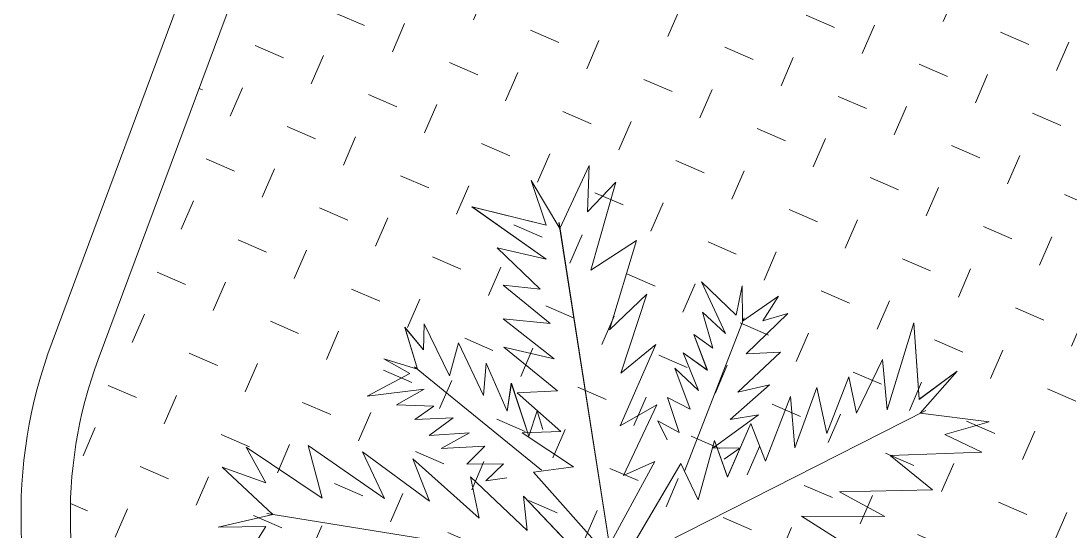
# Model space of a CAD drawing. Extents: x -2063571 to 559285, y 565862 to 1758715.
# Drawn here: x -2062798.2575 to -2062798.1504, y 566286.155 to 566286.2071 of the extents above; entities that cross this region are included whole.
import ezdxf

# ---------------------------------------------------------------- set-up
doc = ezdxf.new("R2010")
doc.units = 0
doc.header["$MEASUREMENT"] = 0
for name, color, linetype, lineweight in [('CAY', 64, 'CONTINUOUS', 0), ('CHIA LO', 40, 'CONTINUOUS', 0), ('kichthuoc', 6, 'CONTINUOUS', 0), ('Lift', 1, 'CONTINUOUS', 0), ('Q-DUONG', 22, 'CONTINUOUS', 0)]:
    doc.layers.add(name, color=color, linetype=linetype, lineweight=lineweight)
pattern_1 = [(336.581345463, (-5630456.878, 1390305.53873), (0.328767986843, 0.130044649361), [0.125, -0.375]), (66.581345463, (-5630456.84548, 1390305.45654), (-0.130044649361, 0.328767986843), [0.125, -0.375])]

# ---------------------------------------------------------------- blocks, each defined once
blk = doc.blocks.new('cay CAU VUA')
at = {"layer": 'CAY'}
for p, q in [((-755.8692, 239.7561), (-758.66, 241.2337)), ((-756.9674, 239.7732), (-758.3981, 239.4143)), ((-755.8692, 239.7561), (-758.1368, 237.5585)), ((-755.8692, 239.7561), (-754.4799, 236.9203)), ((-756.2248, 238.7169), (-756.3256, 237.2453))]:
    blk.add_line(p, q, dxfattribs=at)
for points in [[(-757.2582, 241.2757), (-757.2389, 240.8675), (-757.6676, 241.4812), (-757.6135, 241.0212), (-758.1118, 241.6935), (-758.144, 241.2053), (-758.6456, 241.8602), (-758.5816, 241.4971), (-758.9083, 241.7584), (-758.6114, 241.2063), (-759.1136, 241.2589), (-758.7079, 241.1262), (-759.2424, 240.6907), (-758.4647, 240.944), (-758.8096, 240.6514), (-758.2803, 240.7373), (-758.5077, 240.4938), (-757.9786, 240.6247), (-758.2644, 240.3117), (-757.7043, 240.4635), (-758.0595, 240.164), (-757.4544, 240.316), (-757.6572, 240.0138), (-757.1419, 240.1204), (-757.3414, 239.8355), (-756.8195, 240.0217), (-756.998, 239.7059), (-756.0291, 239.7871)], [(-757.2553, 240.0012), (-757.418, 240.061), (-757.2808, 239.8646), (-757.7593, 240.0248), (-757.5782, 239.8417), (-758.0376, 239.9485), (-757.8185, 239.7558), (-758.3351, 239.8607), (-758.1445, 239.6185), (-758.6554, 239.7138), (-758.4724, 239.5707), (-758.7355, 239.5555), (-758.3638, 239.422), (-758.6212, 239.235), (-758.3752, 239.3438), (-758.4421, 238.9146), (-758.1846, 239.3609), (-758.2228, 239.0786), (-758.0111, 239.3419), (-758.015, 239.132), (-757.8224, 239.4162), (-757.8243, 239.1493), (-757.626, 239.4564), (-757.6661, 239.1664), (-757.4468, 239.4926), (-757.4144, 239.2656), (-757.218, 239.5327), (-757.1914, 239.3152), (-757.1004, 239.4835)], [(-755.758, 239.637), (-755.9404, 238.7196), (-755.7083, 238.9236), (-755.8078, 238.228), (-755.5481, 238.506), (-755.6387, 237.7102), (-755.4143, 238.0518), (-755.4282, 237.3033), (-755.2016, 237.7072), (-755.1936, 236.8705), (-754.8806, 237.2465), (-754.8598, 236.4218), (-754.6981, 236.7532), (-754.5874, 236.3498), (-754.5031, 236.971), (-754.1277, 236.6332), (-754.3779, 236.979), (-753.6895, 237.0171)], [(-756.5307, 238.5136), (-756.6378, 238.3772), (-756.4086, 238.447), (-756.7088, 238.0415), (-756.4787, 238.1571), (-756.7222, 237.7532), (-756.4713, 237.9021), (-756.7307, 237.4431), (-756.4414, 237.5496), (-756.69, 237.0932), (-756.4973, 237.2229), (-756.5641, 236.968), (-756.3223, 237.2803), (-756.224, 236.9777), (-756.2515, 237.2452), (-755.864, 237.0491), (-756.2089, 237.4319), (-755.9522, 237.3083), (-756.1371, 237.591), (-755.9388, 237.5224), (-756.1496, 237.7935), (-755.8962, 237.7091), (-756.127, 237.9926), (-755.8637, 237.8649), (-756.1061, 238.1743), (-755.8802, 238.1349), (-756.0735, 238.4042), (-755.8585, 238.3623), (-755.9904, 238.5008)]]:
    blk.add_lwpolyline(points, dxfattribs=at)
blk.add_lwpolyline([(-755.9481, 239.6135), (-756.8769, 239.5035), (-756.6112, 239.3458), (-757.3034, 239.2255), (-756.9589, 239.0645), (-757.7437, 238.9047), (-757.3495, 238.7968), (-758.0656, 238.5788), (-757.6114, 238.488), (-758.4048, 238.2219), (-757.9505, 238.0404), (-758.7283, 237.7657), (-758.3632, 237.7144), (-758.7127, 237.4845), (-758.0958, 237.5962), (-758.3011, 237.1348), (-758.0494, 237.4796), (-757.8005, 236.8367), (-757.801, 237.6546), (-757.6293, 237.2363), (-757.5475, 237.7662), (-757.3862, 237.4747), (-757.3471, 238.0183), (-757.1378, 237.6498), (-757.1091, 238.2294), (-756.934, 237.799), (-756.8916, 238.4215), (-756.6668, 238.1352), (-756.609, 238.6582), (-756.3997, 238.3804), (-756.4155, 238.9343), (-756.1703, 238.667)], close=True, dxfattribs=at)
blk = doc.blocks.new('MB')
at = {"layer": 'Lift'}
h = blk.add_hatch(dxfattribs=at)
h.set_pattern_fill('CROSS', color=8, angle=336.5813, style=0)
h.set_pattern_definition([(336.581345463, (-5630456.878, 1390305.53873), (0.328767986843, 0.130044649361), [0.125, -0.375]), (66.581345463, (-5630456.84548, 1390305.45654), (-0.130044649361, 0.328767986843), [0.125, -0.375])])
h.paths.add_polyline_path([(336.9824, 626.3148, 0.414214), (335.9239, 628.6298), (327.3961, 631.8058, 0.414214), (325.081, 630.7473), (323.8944, 627.561, 0.414214), (324.953, 625.2459), (333.4807, 622.0699, 0.414214), (335.7958, 623.1285)])
h.paths.add_polyline_path([(328.9633, 627.4239), (330.9821, 626.672), (331.1139, 627.0258), (329.0951, 627.7777)], flags=24)
h = blk.add_hatch(dxfattribs=at)
h.set_pattern_fill('CROSS', color=8, angle=336.5813, style=0)
h.set_pattern_definition(pattern_1)
h.paths.add_polyline_path([(336.9824, 626.3148, 0.414214), (335.9239, 628.6298), (327.3961, 631.8058, 0.414214), (325.081, 630.7473), (323.8944, 627.561, 0.414214), (324.953, 625.2459), (333.4807, 622.0699, 0.414214), (335.7958, 623.1285)])
h.paths.add_polyline_path([(328.9633, 627.4239), (330.9821, 626.672), (331.1139, 627.0258), (329.0951, 627.7777)], flags=24)
h = blk.add_hatch(dxfattribs=at)
h.set_pattern_fill('CROSS', color=8, angle=336.5813, style=0)
h.set_pattern_definition(pattern_1)
h.paths.add_polyline_path([(336.9824, 626.3148, 0.414214), (335.9239, 628.6298), (327.3961, 631.8058, 0.414214), (325.081, 630.7473), (323.8944, 627.561, 0.414214), (324.953, 625.2459), (333.4807, 622.0699, 0.414214), (335.7958, 623.1285)])
h.paths.add_polyline_path([(328.9633, 627.4239), (330.9821, 626.672), (331.1139, 627.0258), (329.0951, 627.7777)], flags=24)
h = blk.add_hatch(dxfattribs=at)
h.set_pattern_fill('CROSS', color=8, angle=336.5813, style=0)
h.set_pattern_definition(pattern_1)
h.paths.add_polyline_path([(336.9824, 626.3148, 0.414214), (335.9239, 628.6298), (327.3961, 631.8058, 0.414214), (325.081, 630.7473), (323.8944, 627.561, 0.414214), (324.953, 625.2459), (333.4807, 622.0699, 0.414214), (335.7958, 623.1285)])
h.paths.add_polyline_path([(328.9633, 627.4239), (330.9821, 626.672), (331.1139, 627.0258), (329.0951, 627.7777)], flags=24)
h = blk.add_hatch(dxfattribs=at)
h.set_pattern_fill('CROSS', color=8, angle=336.5813, style=0)
h.set_pattern_definition(pattern_1)
h.paths.add_polyline_path([(336.9824, 626.3148, 0.414214), (335.9239, 628.6298), (327.3961, 631.8058, 0.414214), (325.081, 630.7473), (323.8944, 627.561, 0.414214), (324.953, 625.2459), (333.4807, 622.0699, 0.414214), (335.7958, 623.1285)])
h.paths.add_polyline_path([(328.9633, 627.4239), (330.9821, 626.672), (331.1139, 627.0258), (329.0951, 627.7777)], flags=24)
h = blk.add_hatch(dxfattribs=at)
h.set_pattern_fill('CROSS', color=8, angle=336.5813, style=0)
h.set_pattern_definition(pattern_1)
h.paths.add_polyline_path([(336.9824, 626.3148, 0.414214), (335.9239, 628.6298), (327.3961, 631.8058, 0.414214), (325.081, 630.7473), (323.8944, 627.561, 0.414214), (324.953, 625.2459), (333.4807, 622.0699, 0.414214), (335.7958, 623.1285)])
h.paths.add_polyline_path([(328.9633, 627.4239), (330.9821, 626.672), (331.1139, 627.0258), (329.0951, 627.7777)], flags=24)
h = blk.add_hatch(dxfattribs=at)
h.set_pattern_fill('CROSS', color=8, angle=336.5813, style=0)
h.set_pattern_definition(pattern_1)
h.paths.add_polyline_path([(336.9824, 626.3148, 0.414214), (335.9239, 628.6298), (327.3961, 631.8058, 0.414214), (325.081, 630.7473), (323.8944, 627.561, 0.414214), (324.953, 625.2459), (333.4807, 622.0699, 0.414214), (335.7958, 623.1285)])
h.paths.add_polyline_path([(328.9633, 627.4239), (330.9821, 626.672), (331.1139, 627.0258), (329.0951, 627.7777)], flags=24)
at = {"layer": 'CAY', "color": 8}
for p, q in [((325.8841, 628.3465, 0), (325.765, 628.0908, 0)), ((325.8841, 628.3465, 0), (325.765, 628.0908, 0)), ((325.8841, 628.3465, 0), (325.765, 628.0908, 0)), ((325.8841, 628.3465, 0), (325.765, 628.0908, 0)), ((325.8841, 628.3465, 0), (325.765, 628.0908, 0)), ((325.8779, 628.1584, 0), (325.8841, 628.3465, 0)), ((325.8779, 628.1584, 0), (325.8841, 628.3465, 0)), ((325.8779, 628.1584, 0), (325.8841, 628.3465, 0)), ((325.8779, 628.1584, 0), (325.8841, 628.3465, 0)), ((325.8779, 628.1584, 0), (325.8841, 628.3465, 0)), ((325.765, 628.0908, 0), (325.6488, 628.286, 0)), ((325.6488, 628.286, 0), (325.7102, 628.104, 0)), ((325.765, 628.0908, 0), (325.6488, 628.286, 0)), ((325.6488, 628.286, 0), (325.7102, 628.104, 0)), ((325.765, 628.0908, 0), (325.6488, 628.286, 0)), ((325.6488, 628.286, 0), (325.7102, 628.104, 0)), ((325.765, 628.0908, 0), (325.6488, 628.286, 0)), ((325.6488, 628.286, 0), (325.7102, 628.104, 0)), ((325.765, 628.0908, 0), (325.6488, 628.286, 0)), ((325.6488, 628.286, 0), (325.7102, 628.104, 0)), ((325.9916, 628.2793, 0), (325.8779, 628.1584, 0)), ((325.9916, 628.2793, 0), (325.8779, 628.1584, 0)), ((325.9916, 628.2793, 0), (325.8779, 628.1584, 0)), ((325.9916, 628.2793, 0), (325.8779, 628.1584, 0)), ((325.9916, 628.2793, 0), (325.8779, 628.1584, 0)), ((325.8906, 627.922, 0), (325.9916, 628.2793, 0)), ((325.8906, 627.922, 0), (325.9916, 628.2793, 0)), ((325.8906, 627.922, 0), (325.9916, 628.2793, 0)), ((325.8906, 627.922, 0), (325.9916, 628.2793, 0)), ((325.8906, 627.922, 0), (325.9916, 628.2793, 0)), ((325.7102, 628.104, 0), (325.4092, 628.1794, 0)), ((325.4092, 628.1794, 0), (325.71, 627.9673, 0)), ((325.7102, 628.104, 0), (325.4092, 628.1794, 0)), ((325.4092, 628.1794, 0), (325.71, 627.9673, 0)), ((325.7102, 628.104, 0), (325.4092, 628.1794, 0)), ((325.4092, 628.1794, 0), (325.71, 627.9673, 0)), ((325.7102, 628.104, 0), (325.4092, 628.1794, 0)), ((325.4092, 628.1794, 0), (325.71, 627.9673, 0)), ((325.7102, 628.104, 0), (325.4092, 628.1794, 0)), ((325.4092, 628.1794, 0), (325.71, 627.9673, 0)), ((325.9809, 626.7116, 0), (325.7618, 628.1157, 0)), ((325.9809, 626.7116, 0), (325.7618, 628.1157, 0)), ((325.9809, 626.7116, 0), (325.7618, 628.1157, 0)), ((325.9809, 626.7116, 0), (325.7618, 628.1157, 0)), ((325.9809, 626.7116, 0), (325.7618, 628.1157, 0)), ((326.0753, 628.0419, 0), (325.8906, 627.922, 0)), ((326.0753, 628.0419, 0), (325.8906, 627.922, 0)), ((326.0753, 628.0419, 0), (325.8906, 627.922, 0)), ((326.0753, 628.0419, 0), (325.8906, 627.922, 0)), ((326.0753, 628.0419, 0), (325.8906, 627.922, 0)), ((325.9671, 627.6812, 0), (326.0753, 628.0419, 0)), ((325.9671, 627.6812, 0), (326.0753, 628.0419, 0)), ((325.9671, 627.6812, 0), (326.0753, 628.0419, 0)), ((325.9671, 627.6812, 0), (326.0753, 628.0419, 0)), ((325.9671, 627.6812, 0), (326.0753, 628.0419, 0)), ((325.71, 627.9673, 0), (325.5117, 628.0128, 0)), ((325.5117, 628.0128, 0), (325.6852, 627.8451, 0)), ((325.71, 627.9673, 0), (325.5117, 628.0128, 0)), ((325.5117, 628.0128, 0), (325.6852, 627.8451, 0)), ((325.71, 627.9673, 0), (325.5117, 628.0128, 0)), ((325.5117, 628.0128, 0), (325.6852, 627.8451, 0)), ((325.71, 627.9673, 0), (325.5117, 628.0128, 0)), ((325.5117, 628.0128, 0), (325.6852, 627.8451, 0)), ((325.71, 627.9673, 0), (325.5117, 628.0128, 0)), ((325.5117, 628.0128, 0), (325.6852, 627.8451, 0)), ((325.6852, 627.8451, 0), (325.5362, 627.8615, 0)), ((325.5362, 627.8615, 0), (325.7258, 627.706, 0)), ((325.6852, 627.8451, 0), (325.5362, 627.8615, 0)), ((325.5362, 627.8615, 0), (325.7258, 627.706, 0)), ((325.6852, 627.8451, 0), (325.5362, 627.8615, 0)), ((325.5362, 627.8615, 0), (325.7258, 627.706, 0)), ((325.6852, 627.8451, 0), (325.5362, 627.8615, 0)), ((325.5362, 627.8615, 0), (325.7258, 627.706, 0)), ((325.6852, 627.8451, 0), (325.5362, 627.8615, 0)), ((325.5362, 627.8615, 0), (325.7258, 627.706, 0)), ((326.4799, 627.7398, 0), (326.3395, 627.8758, 0)), ((326.3395, 627.8758, 0), (326.4368, 627.6653, 0)), ((326.4799, 627.7398, 0), (326.3395, 627.8758, 0)), ((326.3395, 627.8758, 0), (326.4368, 627.6653, 0)), ((326.4799, 627.7398, 0), (326.3395, 627.8758, 0)), ((326.3395, 627.8758, 0), (326.4368, 627.6653, 0)), ((326.4799, 627.7398, 0), (326.3395, 627.8758, 0)), ((326.3395, 627.8758, 0), (326.4368, 627.6653, 0)), ((326.4799, 627.7398, 0), (326.3395, 627.8758, 0)), ((326.3395, 627.8758, 0), (326.4368, 627.6653, 0)), ((326.5038, 627.8584, 0), (326.4799, 627.7398, 0)), ((326.5038, 627.8584, 0), (326.4799, 627.7398, 0)), ((326.5038, 627.8584, 0), (326.4799, 627.7398, 0)), ((326.5038, 627.8584, 0), (326.4799, 627.7398, 0)), ((326.5038, 627.8584, 0), (326.4799, 627.7398, 0)), ((326.5057, 627.7153, 0), (326.5038, 627.8584, 0)), ((326.5057, 627.7153, 0), (326.5038, 627.8584, 0)), ((326.5057, 627.7153, 0), (326.5038, 627.8584, 0)), ((326.5057, 627.7153, 0), (326.5038, 627.8584, 0)), ((326.5057, 627.7153, 0), (326.5038, 627.8584, 0)), ((326.1184, 627.8246, 0), (325.9671, 627.6812, 0)), ((326.1184, 627.8246, 0), (325.9671, 627.6812, 0)), ((326.1184, 627.8246, 0), (325.9671, 627.6812, 0)), ((326.1184, 627.8246, 0), (325.9671, 627.6812, 0)), ((326.1184, 627.8246, 0), (325.9671, 627.6812, 0)), ((326.0126, 627.5048, 0), (326.1184, 627.8246, 0)), ((326.0126, 627.5048, 0), (326.1184, 627.8246, 0)), ((326.0126, 627.5048, 0), (326.1184, 627.8246, 0)), ((326.0126, 627.5048, 0), (326.1184, 627.8246, 0)), ((326.0126, 627.5048, 0), (326.1184, 627.8246, 0)), ((326.6513, 627.8173, 0), (326.5057, 627.7153, 0)), ((326.6513, 627.8173, 0), (326.5057, 627.7153, 0)), ((326.6513, 627.8173, 0), (326.5057, 627.7153, 0)), ((326.6513, 627.8173, 0), (326.5057, 627.7153, 0)), ((326.6513, 627.8173, 0), (326.5057, 627.7153, 0)), ((326.5886, 627.7166, 0), (326.6513, 627.8173, 0)), ((326.5886, 627.7166, 0), (326.6513, 627.8173, 0)), ((326.5886, 627.7166, 0), (326.6513, 627.8173, 0)), ((326.5886, 627.7166, 0), (326.6513, 627.8173, 0)), ((326.5886, 627.7166, 0), (326.6513, 627.8173, 0)), ((326.2723, 627.1108, 0), (326.5118, 627.7299, 0)), ((326.2723, 627.1108, 0), (326.5118, 627.7299, 0)), ((326.2723, 627.1108, 0), (326.5118, 627.7299, 0)), ((326.2723, 627.1108, 0), (326.5118, 627.7299, 0)), ((326.2723, 627.1108, 0), (326.5118, 627.7299, 0)), ((326.4368, 627.6653, 0), (326.3429, 627.7526, 0)), ((326.3429, 627.7526, 0), (326.3847, 627.6065, 0)), ((326.4368, 627.6653, 0), (326.3429, 627.7526, 0)), ((326.3429, 627.7526, 0), (326.3847, 627.6065, 0)), ((326.4368, 627.6653, 0), (326.3429, 627.7526, 0)), ((326.3429, 627.7526, 0), (326.3847, 627.6065, 0)), ((326.4368, 627.6653, 0), (326.3429, 627.7526, 0)), ((326.3429, 627.7526, 0), (326.3847, 627.6065, 0)), ((326.4368, 627.6653, 0), (326.3429, 627.7526, 0)), ((326.3429, 627.7526, 0), (326.3847, 627.6065, 0)), ((326.521, 627.5837, 0), (326.6887, 627.7467, 0)), ((326.521, 627.5837, 0), (326.6887, 627.7467, 0)), ((326.521, 627.5837, 0), (326.6887, 627.7467, 0)), ((326.521, 627.5837, 0), (326.6887, 627.7467, 0)), ((326.521, 627.5837, 0), (326.6887, 627.7467, 0)), ((326.6887, 627.7467, 0), (326.5886, 627.7166, 0)), ((326.6887, 627.7467, 0), (326.5886, 627.7166, 0)), ((326.6887, 627.7467, 0), (326.5886, 627.7166, 0)), ((326.6887, 627.7467, 0), (326.5886, 627.7166, 0)), ((326.6887, 627.7467, 0), (326.5886, 627.7166, 0)), ((325.2129, 627.6001, 0), (325.1365, 627.6909, 0)), ((325.1365, 627.6909, 0), (325.1885, 627.5209, 0)), ((325.2129, 627.6001, 0), (325.1365, 627.6909, 0)), ((325.1365, 627.6909, 0), (325.1885, 627.5209, 0)), ((325.2129, 627.6001, 0), (325.1365, 627.6909, 0)), ((325.1365, 627.6909, 0), (325.1885, 627.5209, 0)), ((325.2129, 627.6001, 0), (325.1365, 627.6909, 0)), ((325.1365, 627.6909, 0), (325.1885, 627.5209, 0)), ((325.2129, 627.6001, 0), (325.1365, 627.6909, 0)), ((325.1365, 627.6909, 0), (325.1885, 627.5209, 0)), ((325.2152, 627.7046, 0), (325.2129, 627.6001, 0)), ((325.2152, 627.7046, 0), (325.2129, 627.6001, 0)), ((325.2152, 627.7046, 0), (325.2129, 627.6001, 0)), ((325.2152, 627.7046, 0), (325.2129, 627.6001, 0)), ((325.2152, 627.7046, 0), (325.2129, 627.6001, 0)), ((325.3184, 627.4948, 0), (325.2152, 627.7046, 0)), ((325.3184, 627.4948, 0), (325.2152, 627.7046, 0)), ((325.3184, 627.4948, 0), (325.2152, 627.7046, 0)), ((325.3184, 627.4948, 0), (325.2152, 627.7046, 0)), ((325.3184, 627.4948, 0), (325.2152, 627.7046, 0)), ((325.7258, 627.706, 0), (325.536, 627.7248, 0)), ((325.536, 627.7248, 0), (325.7416, 627.5637, 0)), ((325.7258, 627.706, 0), (325.536, 627.7248, 0)), ((325.536, 627.7248, 0), (325.7416, 627.5637, 0)), ((325.7258, 627.706, 0), (325.536, 627.7248, 0)), ((325.536, 627.7248, 0), (325.7416, 627.5637, 0)), ((325.7258, 627.706, 0), (325.536, 627.7248, 0)), ((325.536, 627.7248, 0), (325.7416, 627.5637, 0)), ((325.7258, 627.706, 0), (325.536, 627.7248, 0)), ((325.536, 627.7248, 0), (325.7416, 627.5637, 0)), ((327.2002, 627.7089, 0), (327.0914, 627.3573, 0)), ((327.2002, 627.7089, 0), (327.0914, 627.3573, 0)), ((327.2002, 627.7089, 0), (327.0914, 627.3573, 0)), ((327.2002, 627.7089, 0), (327.0914, 627.3573, 0)), ((327.2002, 627.7089, 0), (327.0914, 627.3573, 0)), ((327.2215, 627.3994, 0), (327.2002, 627.7089, 0)), ((327.2215, 627.3994, 0), (327.2002, 627.7089, 0)), ((327.2215, 627.3994, 0), (327.2002, 627.7089, 0)), ((327.2215, 627.3994, 0), (327.2002, 627.7089, 0)), ((327.2215, 627.3994, 0), (327.2002, 627.7089, 0)), ((326.3847, 627.6065, 0), (326.3086, 627.6624, 0)), ((326.3086, 627.6624, 0), (326.363, 627.5178, 0)), ((326.3847, 627.6065, 0), (326.3086, 627.6624, 0)), ((326.3086, 627.6624, 0), (326.363, 627.5178, 0)), ((326.3847, 627.6065, 0), (326.3086, 627.6624, 0)), ((326.3086, 627.6624, 0), (326.363, 627.5178, 0)), ((326.3847, 627.6065, 0), (326.3086, 627.6624, 0)), ((326.3086, 627.6624, 0), (326.363, 627.5178, 0)), ((326.3847, 627.6065, 0), (326.3086, 627.6624, 0)), ((326.3086, 627.6624, 0), (326.363, 627.5178, 0)), ((325.3544, 627.6287, 0), (325.3184, 627.4948, 0)), ((325.3544, 627.6287, 0), (325.3184, 627.4948, 0)), ((325.3544, 627.6287, 0), (325.3184, 627.4948, 0)), ((325.3544, 627.6287, 0), (325.3184, 627.4948, 0)), ((325.3544, 627.6287, 0), (325.3184, 627.4948, 0)), ((325.4557, 627.4143, 0), (325.3544, 627.6287, 0)), ((325.4557, 627.4143, 0), (325.3544, 627.6287, 0)), ((325.4557, 627.4143, 0), (325.3544, 627.6287, 0)), ((325.4557, 627.4143, 0), (325.3544, 627.6287, 0)), ((325.4557, 627.4143, 0), (325.3544, 627.6287, 0)), ((325.7416, 627.5637, 0), (325.538, 627.6111, 0)), ((325.538, 627.6111, 0), (325.7558, 627.4339, 0)), ((325.7416, 627.5637, 0), (325.538, 627.6111, 0)), ((325.538, 627.6111, 0), (325.7558, 627.4339, 0)), ((325.7416, 627.5637, 0), (325.538, 627.6111, 0)), ((325.538, 627.6111, 0), (325.7558, 627.4339, 0)), ((325.7416, 627.5637, 0), (325.538, 627.6111, 0)), ((325.538, 627.6111, 0), (325.7558, 627.4339, 0)), ((325.7416, 627.5637, 0), (325.538, 627.6111, 0)), ((325.538, 627.6111, 0), (325.7558, 627.4339, 0)), ((326.0096, 627.2917, 0), (326.1546, 627.6217, 0)), ((326.0096, 627.2917, 0), (326.1546, 627.6217, 0)), ((326.0096, 627.2917, 0), (326.1546, 627.6217, 0)), ((326.0096, 627.2917, 0), (326.1546, 627.6217, 0)), ((326.0096, 627.2917, 0), (326.1546, 627.6217, 0)), ((326.1546, 627.6217, 0), (326.0126, 627.5048, 0)), ((326.1546, 627.6217, 0), (326.0126, 627.5048, 0)), ((326.1546, 627.6217, 0), (326.0126, 627.5048, 0)), ((326.1546, 627.6217, 0), (326.0126, 627.5048, 0)), ((326.1546, 627.6217, 0), (326.0126, 627.5048, 0)), ((325.1885, 627.5209, 0), (325.0518, 627.5634, 0)), ((325.0518, 627.5634, 0), (325.1572, 627.504, 0)), ((325.1885, 627.5209, 0), (325.0518, 627.5634, 0)), ((325.0518, 627.5634, 0), (325.1572, 627.504, 0)), ((325.1885, 627.5209, 0), (325.0518, 627.5634, 0)), ((325.0518, 627.5634, 0), (325.1572, 627.504, 0)), ((325.1885, 627.5209, 0), (325.0518, 627.5634, 0)), ((325.0518, 627.5634, 0), (325.1572, 627.504, 0)), ((325.1885, 627.5209, 0), (325.0518, 627.5634, 0)), ((325.0518, 627.5634, 0), (325.1572, 627.504, 0)), ((326.363, 627.5178, 0), (326.2654, 627.5878, 0)), ((326.2654, 627.5878, 0), (326.3268, 627.4352, 0)), ((326.363, 627.5178, 0), (326.2654, 627.5878, 0)), ((326.2654, 627.5878, 0), (326.3268, 627.4352, 0)), ((326.363, 627.5178, 0), (326.2654, 627.5878, 0)), ((326.2654, 627.5878, 0), (326.3268, 627.4352, 0)), ((326.363, 627.5178, 0), (326.2654, 627.5878, 0)), ((326.2654, 627.5878, 0), (326.3268, 627.4352, 0)), ((326.363, 627.5178, 0), (326.2654, 627.5878, 0)), ((326.2654, 627.5878, 0), (326.3268, 627.4352, 0)), ((326.4868, 627.4282, 0), (326.6595, 627.5909, 0)), ((326.4868, 627.4282, 0), (326.6595, 627.5909, 0)), ((326.4868, 627.4282, 0), (326.6595, 627.5909, 0)), ((326.4868, 627.4282, 0), (326.6595, 627.5909, 0)), ((326.4868, 627.4282, 0), (326.6595, 627.5909, 0)), ((326.6595, 627.5909, 0), (326.521, 627.5837, 0)), ((326.6595, 627.5909, 0), (326.521, 627.5837, 0)), ((326.6595, 627.5909, 0), (326.521, 627.5837, 0)), ((326.6595, 627.5909, 0), (326.521, 627.5837, 0)), ((326.6595, 627.5909, 0), (326.521, 627.5837, 0)), ((327.0733, 627.56, 0), (326.9675, 627.3431, 0)), ((327.0733, 627.56, 0), (326.9675, 627.3431, 0)), ((327.0733, 627.56, 0), (326.9675, 627.3431, 0)), ((327.0733, 627.56, 0), (326.9675, 627.3431, 0)), ((327.0733, 627.56, 0), (326.9675, 627.3431, 0)), ((327.0914, 627.3573, 0), (327.0733, 627.56, 0)), ((327.0914, 627.3573, 0), (327.0733, 627.56, 0)), ((327.0914, 627.3573, 0), (327.0733, 627.56, 0)), ((327.0914, 627.3573, 0), (327.0733, 627.56, 0)), ((327.0914, 627.3573, 0), (327.0733, 627.56, 0)), ((325.6913, 627.1121, 0), (325.1765, 627.5312, 0)), ((325.6913, 627.1121, 0), (325.1765, 627.5312, 0)), ((325.6913, 627.1121, 0), (325.1765, 627.5312, 0)), ((325.6913, 627.1121, 0), (325.1765, 627.5312, 0)), ((325.6913, 627.1121, 0), (325.1765, 627.5312, 0)), ((325.4662, 627.5452, 0), (325.4557, 627.4143, 0)), ((325.4662, 627.5452, 0), (325.4557, 627.4143, 0)), ((325.4662, 627.5452, 0), (325.4557, 627.4143, 0)), ((325.4662, 627.5452, 0), (325.4557, 627.4143, 0)), ((325.4662, 627.5452, 0), (325.4557, 627.4143, 0)), ((325.5514, 627.3508, 0), (325.4662, 627.5452, 0)), ((325.5514, 627.3508, 0), (325.4662, 627.5452, 0)), ((325.5514, 627.3508, 0), (325.4662, 627.5452, 0)), ((325.5514, 627.3508, 0), (325.4662, 627.5452, 0)), ((325.5514, 627.3508, 0), (325.4662, 627.5452, 0)), ((326.3268, 627.4352, 0), (326.2307, 627.5252, 0)), ((326.2307, 627.5252, 0), (326.2936, 627.3599, 0)), ((326.3268, 627.4352, 0), (326.2307, 627.5252, 0)), ((326.2307, 627.5252, 0), (326.2936, 627.3599, 0)), ((326.3268, 627.4352, 0), (326.2307, 627.5252, 0)), ((326.2307, 627.5252, 0), (326.2936, 627.3599, 0)), ((326.3268, 627.4352, 0), (326.2307, 627.5252, 0)), ((326.2307, 627.5252, 0), (326.2936, 627.3599, 0)), ((326.3268, 627.4352, 0), (326.2307, 627.5252, 0)), ((326.2307, 627.5252, 0), (326.2936, 627.3599, 0)), ((325.1572, 627.504, 0), (324.9845, 627.4125, 0)), ((325.1572, 627.504, 0), (324.9845, 627.4125, 0)), ((325.1572, 627.504, 0), (324.9845, 627.4125, 0)), ((325.1572, 627.504, 0), (324.9845, 627.4125, 0)), ((325.1572, 627.504, 0), (324.9845, 627.4125, 0)), ((326.937, 627.4899, 0), (326.8478, 627.2615, 0)), ((326.937, 627.4899, 0), (326.8478, 627.2615, 0)), ((326.937, 627.4899, 0), (326.8478, 627.2615, 0)), ((326.937, 627.4899, 0), (326.8478, 627.2615, 0)), ((326.937, 627.4899, 0), (326.8478, 627.2615, 0)), ((326.9675, 627.3431, 0), (326.937, 627.4899, 0)), ((326.9675, 627.3431, 0), (326.937, 627.4899, 0)), ((326.9675, 627.3431, 0), (326.937, 627.4899, 0)), ((326.9675, 627.3431, 0), (326.937, 627.4899, 0)), ((326.9675, 627.3431, 0), (326.937, 627.4899, 0)), ((327.3756, 627.514, 0), (327.2215, 627.3994, 0)), ((327.3756, 627.514, 0), (327.2215, 627.3994, 0)), ((327.3756, 627.514, 0), (327.2215, 627.3994, 0)), ((327.3756, 627.514, 0), (327.2215, 627.3994, 0)), ((327.3756, 627.514, 0), (327.2215, 627.3994, 0)), ((327.2258, 627.3431, 0), (327.3756, 627.514, 0)), ((327.2258, 627.3431, 0), (327.3756, 627.514, 0)), ((327.2258, 627.3431, 0), (327.3756, 627.514, 0)), ((327.2258, 627.3431, 0), (327.3756, 627.514, 0)), ((327.2258, 627.3431, 0), (327.3756, 627.514, 0)), ((324.9845, 627.4125, 0), (325.2148, 627.4399, 0)), ((324.9845, 627.4125, 0), (325.2148, 627.4399, 0)), ((324.9845, 627.4125, 0), (325.2148, 627.4399, 0)), ((324.9845, 627.4125, 0), (325.2148, 627.4399, 0)), ((324.9845, 627.4125, 0), (325.2148, 627.4399, 0)), ((325.2148, 627.4399, 0), (325.1027, 627.3776, 0)), ((325.2148, 627.4399, 0), (325.1027, 627.3776, 0)), ((325.2148, 627.4399, 0), (325.1027, 627.3776, 0)), ((325.2148, 627.4399, 0), (325.1027, 627.3776, 0)), ((325.2148, 627.4399, 0), (325.1027, 627.3776, 0)), ((325.5686, 627.4654, 0), (325.5514, 627.3508, 0)), ((325.5686, 627.4654, 0), (325.5514, 627.3508, 0)), ((325.5686, 627.4654, 0), (325.5514, 627.3508, 0)), ((325.5686, 627.4654, 0), (325.5514, 627.3508, 0)), ((325.5686, 627.4654, 0), (325.5514, 627.3508, 0)), ((325.6398, 627.2497, 0), (325.5686, 627.4654, 0)), ((325.6398, 627.2497, 0), (325.5686, 627.4654, 0)), ((325.6398, 627.2497, 0), (325.5686, 627.4654, 0)), ((325.6398, 627.2497, 0), (325.5686, 627.4654, 0)), ((325.6398, 627.2497, 0), (325.5686, 627.4654, 0)), ((325.7558, 627.4339, 0), (325.5922, 627.4256, 0)), ((325.7558, 627.4339, 0), (325.5922, 627.4256, 0)), ((325.7558, 627.4339, 0), (325.5922, 627.4256, 0)), ((325.7558, 627.4339, 0), (325.5922, 627.4256, 0)), ((325.7558, 627.4339, 0), (325.5922, 627.4256, 0)), ((326.456, 627.3176, 0), (326.6146, 627.4587, 0)), ((326.456, 627.3176, 0), (326.6146, 627.4587, 0)), ((326.456, 627.3176, 0), (326.6146, 627.4587, 0)), ((326.456, 627.3176, 0), (326.6146, 627.4587, 0)), ((326.456, 627.3176, 0), (326.6146, 627.4587, 0)), ((326.6146, 627.4587, 0), (326.4868, 627.4282, 0)), ((326.6146, 627.4587, 0), (326.4868, 627.4282, 0)), ((326.6146, 627.4587, 0), (326.4868, 627.4282, 0)), ((326.6146, 627.4587, 0), (326.4868, 627.4282, 0)), ((326.6146, 627.4587, 0), (326.4868, 627.4282, 0)), ((326.807, 627.4478, 0), (326.7173, 627.2025, 0)), ((326.807, 627.4478, 0), (326.7173, 627.2025, 0)), ((326.807, 627.4478, 0), (326.7173, 627.2025, 0)), ((326.807, 627.4478, 0), (326.7173, 627.2025, 0)), ((326.807, 627.4478, 0), (326.7173, 627.2025, 0)), ((326.8478, 627.2615, 0), (326.807, 627.4478, 0)), ((326.8478, 627.2615, 0), (326.807, 627.4478, 0)), ((326.8478, 627.2615, 0), (326.807, 627.4478, 0)), ((326.8478, 627.2615, 0), (326.807, 627.4478, 0)), ((326.8478, 627.2615, 0), (326.807, 627.4478, 0)), ((325.5922, 627.4256, 0), (325.7694, 627.2686, 0)), ((325.5922, 627.4256, 0), (325.7694, 627.2686, 0)), ((325.5922, 627.4256, 0), (325.7694, 627.2686, 0)), ((325.5922, 627.4256, 0), (325.7694, 627.2686, 0)), ((325.5922, 627.4256, 0), (325.7694, 627.2686, 0)), ((326.2936, 627.3599, 0), (326.2018, 627.4069, 0)), ((326.2018, 627.4069, 0), (326.2489, 627.2654, 0)), ((326.2936, 627.3599, 0), (326.2018, 627.4069, 0)), ((326.2018, 627.4069, 0), (326.2489, 627.2654, 0)), ((326.2936, 627.3599, 0), (326.2018, 627.4069, 0)), ((326.2018, 627.4069, 0), (326.2489, 627.2654, 0)), ((326.2936, 627.3599, 0), (326.2018, 627.4069, 0)), ((326.2018, 627.4069, 0), (326.2489, 627.2654, 0)), ((326.2936, 627.3599, 0), (326.2018, 627.4069, 0)), ((326.2018, 627.4069, 0), (326.2489, 627.2654, 0)), ((326.6995, 627.4108, 0), (326.5982, 627.1489, 0)), ((326.6995, 627.4108, 0), (326.5982, 627.1489, 0)), ((326.6995, 627.4108, 0), (326.5982, 627.1489, 0)), ((326.6995, 627.4108, 0), (326.5982, 627.1489, 0)), ((326.6995, 627.4108, 0), (326.5982, 627.1489, 0)), ((326.7173, 627.2025, 0), (326.6995, 627.4108, 0)), ((326.7173, 627.2025, 0), (326.6995, 627.4108, 0)), ((326.7173, 627.2025, 0), (326.6995, 627.4108, 0)), ((326.7173, 627.2025, 0), (326.6995, 627.4108, 0)), ((326.7173, 627.2025, 0), (326.6995, 627.4108, 0)), ((325.1027, 627.3776, 0), (325.2546, 627.3722, 0)), ((325.1027, 627.3776, 0), (325.2546, 627.3722, 0)), ((325.1027, 627.3776, 0), (325.2546, 627.3722, 0)), ((325.1027, 627.3776, 0), (325.2546, 627.3722, 0)), ((325.1027, 627.3776, 0), (325.2546, 627.3722, 0)), ((325.2546, 627.3722, 0), (325.178, 627.3171, 0)), ((325.2546, 627.3722, 0), (325.178, 627.3171, 0)), ((325.2546, 627.3722, 0), (325.178, 627.3171, 0)), ((325.2546, 627.3722, 0), (325.178, 627.3171, 0)), ((325.2546, 627.3722, 0), (325.178, 627.3171, 0)), ((325.6736, 627.3521, 0), (325.6398, 627.2497, 0)), ((325.6736, 627.3521, 0), (325.6398, 627.2497, 0)), ((325.6736, 627.3521, 0), (325.6398, 627.2497, 0)), ((325.6736, 627.3521, 0), (325.6398, 627.2497, 0)), ((325.6736, 627.3521, 0), (325.6398, 627.2497, 0)), ((325.6959, 627.2773, 0), (325.6736, 627.3521, 0)), ((325.6959, 627.2773, 0), (325.6736, 627.3521, 0)), ((325.6959, 627.2773, 0), (325.6736, 627.3521, 0)), ((325.6959, 627.2773, 0), (325.6736, 627.3521, 0)), ((325.6959, 627.2773, 0), (325.6736, 627.3521, 0)), ((325.9809, 626.7116, 0), (327.2485, 627.3538, 0)), ((325.9809, 626.7116, 0), (327.2485, 627.3538, 0)), ((325.9809, 626.7116, 0), (327.2485, 627.3538, 0)), ((325.9809, 626.7116, 0), (327.2485, 627.3538, 0)), ((325.9809, 626.7116, 0), (327.2485, 627.3538, 0)), ((326.1582, 627.3766, 0), (326.0096, 627.2917, 0)), ((326.1582, 627.3766, 0), (326.0096, 627.2917, 0)), ((326.1582, 627.3766, 0), (326.0096, 627.2917, 0)), ((326.1582, 627.3766, 0), (326.0096, 627.2917, 0)), ((326.1582, 627.3766, 0), (326.0096, 627.2917, 0)), ((326.0227, 627.0909, 0), (326.1582, 627.3766, 0)), ((326.0227, 627.0909, 0), (326.1582, 627.3766, 0)), ((326.0227, 627.0909, 0), (326.1582, 627.3766, 0)), ((326.0227, 627.0909, 0), (326.1582, 627.3766, 0)), ((326.0227, 627.0909, 0), (326.1582, 627.3766, 0)), ((325.178, 627.3171, 0), (325.3323, 627.3242, 0)), ((325.178, 627.3171, 0), (325.3323, 627.3242, 0)), ((325.178, 627.3171, 0), (325.3323, 627.3242, 0)), ((325.178, 627.3171, 0), (325.3323, 627.3242, 0)), ((325.178, 627.3171, 0), (325.3323, 627.3242, 0)), ((325.3323, 627.3242, 0), (325.2355, 627.253, 0)), ((325.3323, 627.3242, 0), (325.2355, 627.253, 0)), ((325.3323, 627.3242, 0), (325.2355, 627.253, 0)), ((325.3323, 627.3242, 0), (325.2355, 627.253, 0)), ((325.3323, 627.3242, 0), (325.2355, 627.253, 0)), ((326.2489, 627.2654, 0), (326.1621, 627.3121, 0)), ((326.1621, 627.3121, 0), (326.2004, 627.235, 0)), ((326.2489, 627.2654, 0), (326.1621, 627.3121, 0)), ((326.1621, 627.3121, 0), (326.2004, 627.235, 0)), ((326.2489, 627.2654, 0), (326.1621, 627.3121, 0)), ((326.1621, 627.3121, 0), (326.2004, 627.235, 0)), ((326.2489, 627.2654, 0), (326.1621, 627.3121, 0)), ((326.1621, 627.3121, 0), (326.2004, 627.235, 0)), ((326.2489, 627.2654, 0), (326.1621, 627.3121, 0)), ((326.1621, 627.3121, 0), (326.2004, 627.235, 0)), ((326.3872, 627.2023, 0), (326.5703, 627.3366, 0)), ((326.3872, 627.2023, 0), (326.5703, 627.3366, 0)), ((326.3872, 627.2023, 0), (326.5703, 627.3366, 0)), ((326.3872, 627.2023, 0), (326.5703, 627.3366, 0)), ((326.3872, 627.2023, 0), (326.5703, 627.3366, 0)), ((326.5703, 627.3366, 0), (326.456, 627.3176, 0)), ((326.5703, 627.3366, 0), (326.456, 627.3176, 0)), ((326.5703, 627.3366, 0), (326.456, 627.3176, 0)), ((326.5703, 627.3366, 0), (326.456, 627.3176, 0)), ((326.5703, 627.3366, 0), (326.456, 627.3176, 0)), ((327.5059, 627.3089, 0), (327.2258, 627.3431, 0)), ((327.5059, 627.3089, 0), (327.2258, 627.3431, 0)), ((327.5059, 627.3089, 0), (327.2258, 627.3431, 0)), ((327.5059, 627.3089, 0), (327.2258, 627.3431, 0)), ((327.5059, 627.3089, 0), (327.2258, 627.3431, 0)), ((327.325, 627.2566, 0), (327.5059, 627.3089, 0)), ((327.325, 627.2566, 0), (327.5059, 627.3089, 0)), ((327.325, 627.2566, 0), (327.5059, 627.3089, 0)), ((327.325, 627.2566, 0), (327.5059, 627.3089, 0)), ((327.325, 627.2566, 0), (327.5059, 627.3089, 0)), ((325.2355, 627.253, 0), (325.3996, 627.2642, 0)), ((325.2355, 627.253, 0), (325.3996, 627.2642, 0)), ((325.2355, 627.253, 0), (325.3996, 627.2642, 0)), ((325.2355, 627.253, 0), (325.3996, 627.2642, 0)), ((325.2355, 627.253, 0), (325.3996, 627.2642, 0)), ((325.3996, 627.2642, 0), (325.2843, 627.2006, 0)), ((325.3996, 627.2642, 0), (325.2843, 627.2006, 0)), ((325.3996, 627.2642, 0), (325.2843, 627.2006, 0)), ((325.3996, 627.2642, 0), (325.2843, 627.2006, 0)), ((325.3996, 627.2642, 0), (325.2843, 627.2006, 0)), ((325.7694, 627.2686, 0), (325.613, 627.2638, 0)), ((325.7694, 627.2686, 0), (325.613, 627.2638, 0)), ((325.7694, 627.2686, 0), (325.613, 627.2638, 0)), ((325.7694, 627.2686, 0), (325.613, 627.2638, 0)), ((325.7694, 627.2686, 0), (325.613, 627.2638, 0)), ((325.613, 627.2638, 0), (325.8207, 627.1258, 0)), ((325.613, 627.2638, 0), (325.8207, 627.1258, 0)), ((325.613, 627.2638, 0), (325.8207, 627.1258, 0)), ((325.613, 627.2638, 0), (325.8207, 627.1258, 0)), ((325.613, 627.2638, 0), (325.8207, 627.1258, 0)), ((326.5398, 627.3019, 0), (326.4452, 627.0849, 0)), ((326.5398, 627.3019, 0), (326.4452, 627.0849, 0)), ((326.5398, 627.3019, 0), (326.4452, 627.0849, 0)), ((326.5398, 627.3019, 0), (326.4452, 627.0849, 0)), ((326.5398, 627.3019, 0), (326.4452, 627.0849, 0)), ((326.5982, 627.1489, 0), (326.5398, 627.3019, 0)), ((326.5982, 627.1489, 0), (326.5398, 627.3019, 0)), ((326.5982, 627.1489, 0), (326.5398, 627.3019, 0)), ((326.5982, 627.1489, 0), (326.5398, 627.3019, 0)), ((326.5982, 627.1489, 0), (326.5398, 627.3019, 0)), ((326.3923, 627.2321, 0), (326.3253, 626.992, 0)), ((326.3923, 627.2321, 0), (326.3253, 626.992, 0)), ((326.3923, 627.2321, 0), (326.3253, 626.992, 0)), ((326.3923, 627.2321, 0), (326.3253, 626.992, 0)), ((326.3923, 627.2321, 0), (326.3253, 626.992, 0)), ((326.4452, 627.0849, 0), (326.3923, 627.2321, 0)), ((326.4452, 627.0849, 0), (326.3923, 627.2321, 0)), ((326.4452, 627.0849, 0), (326.3923, 627.2321, 0)), ((326.4452, 627.0849, 0), (326.3923, 627.2321, 0)), ((326.4452, 627.0849, 0), (326.3923, 627.2321, 0)), ((327.4751, 627.1859, 0), (327.325, 627.2566, 0)), ((327.4751, 627.1859, 0), (327.325, 627.2566, 0)), ((327.4751, 627.1859, 0), (327.325, 627.2566, 0)), ((327.4751, 627.1859, 0), (327.325, 627.2566, 0)), ((327.4751, 627.1859, 0), (327.325, 627.2566, 0)), ((324.8018, 626.9998, 0), (324.4933, 627.2062, 0)), ((324.4933, 627.2062, 0), (324.5731, 627.0608, 0)), ((324.8018, 626.9998, 0), (324.4933, 627.2062, 0)), ((324.4933, 627.2062, 0), (324.5731, 627.0608, 0)), ((324.8018, 626.9998, 0), (324.4933, 627.2062, 0)), ((324.4933, 627.2062, 0), (324.5731, 627.0608, 0)), ((324.8018, 626.9998, 0), (324.4933, 627.2062, 0)), ((324.4933, 627.2062, 0), (324.5731, 627.0608, 0)), ((324.8018, 626.9998, 0), (324.4933, 627.2062, 0)), ((324.4933, 627.2062, 0), (324.5731, 627.0608, 0)), ((325.0545, 626.9981, 0), (324.7449, 627.2125, 0)), ((324.7449, 627.2125, 0), (324.8018, 626.9998, 0)), ((325.0545, 626.9981, 0), (324.7449, 627.2125, 0)), ((324.7449, 627.2125, 0), (324.8018, 626.9998, 0)), ((325.0545, 626.9981, 0), (324.7449, 627.2125, 0)), ((324.7449, 627.2125, 0), (324.8018, 626.9998, 0)), ((325.0545, 626.9981, 0), (324.7449, 627.2125, 0)), ((324.7449, 627.2125, 0), (324.8018, 626.9998, 0)), ((325.0545, 626.9981, 0), (324.7449, 627.2125, 0)), ((324.7449, 627.2125, 0), (324.8018, 626.9998, 0)), ((325.2364, 626.9869, 0), (324.9649, 627.1863, 0)), ((324.9649, 627.1863, 0), (325.0545, 626.9981, 0)), ((325.2364, 626.9869, 0), (324.9649, 627.1863, 0)), ((324.9649, 627.1863, 0), (325.0545, 626.9981, 0)), ((325.2364, 626.9869, 0), (324.9649, 627.1863, 0)), ((324.9649, 627.1863, 0), (325.0545, 626.9981, 0)), ((325.2364, 626.9869, 0), (324.9649, 627.1863, 0)), ((324.9649, 627.1863, 0), (325.0545, 626.9981, 0)), ((325.2364, 626.9869, 0), (324.9649, 627.1863, 0)), ((324.9649, 627.1863, 0), (325.0545, 626.9981, 0)), ((325.2843, 627.2006, 0), (325.461, 627.2094, 0)), ((325.2843, 627.2006, 0), (325.461, 627.2094, 0)), ((325.2843, 627.2006, 0), (325.461, 627.2094, 0)), ((325.2843, 627.2006, 0), (325.461, 627.2094, 0)), ((325.2843, 627.2006, 0), (325.461, 627.2094, 0)), ((325.461, 627.2094, 0), (325.3879, 627.1366, 0)), ((325.461, 627.2094, 0), (325.3879, 627.1366, 0)), ((325.461, 627.2094, 0), (325.3879, 627.1366, 0)), ((325.461, 627.2094, 0), (325.3879, 627.1366, 0)), ((325.461, 627.2094, 0), (325.3879, 627.1366, 0)), ((326.4951, 627.2018, 0), (326.3872, 627.2023, 0)), ((326.4951, 627.2018, 0), (326.3872, 627.2023, 0)), ((326.4951, 627.2018, 0), (326.3872, 627.2023, 0)), ((326.4951, 627.2018, 0), (326.3872, 627.2023, 0)), ((326.4951, 627.2018, 0), (326.3872, 627.2023, 0)), ((326.4308, 627.1575, 0), (326.4951, 627.2018, 0)), ((326.4308, 627.1575, 0), (326.4951, 627.2018, 0)), ((326.4308, 627.1575, 0), (326.4951, 627.2018, 0)), ((326.4308, 627.1575, 0), (326.4951, 627.2018, 0)), ((326.4308, 627.1575, 0), (326.4951, 627.2018, 0)), ((327.1042, 627.1715, 0), (327.4751, 627.1859, 0)), ((327.1042, 627.1715, 0), (327.4751, 627.1859, 0)), ((327.1042, 627.1715, 0), (327.4751, 627.1859, 0)), ((327.1042, 627.1715, 0), (327.4751, 627.1859, 0)), ((327.1042, 627.1715, 0), (327.4751, 627.1859, 0)), ((325.4381, 626.9182, 0), (325.1691, 627.1581, 0)), ((325.1691, 627.1581, 0), (325.2364, 626.9869, 0)), ((325.4381, 626.9182, 0), (325.1691, 627.1581, 0)), ((325.1691, 627.1581, 0), (325.2364, 626.9869, 0)), ((325.4381, 626.9182, 0), (325.1691, 627.1581, 0)), ((325.1691, 627.1581, 0), (325.2364, 626.9869, 0)), ((325.4381, 626.9182, 0), (325.1691, 627.1581, 0)), ((325.1691, 627.1581, 0), (325.2364, 626.9869, 0)), ((325.4381, 626.9182, 0), (325.1691, 627.1581, 0)), ((325.1691, 627.1581, 0), (325.2364, 626.9869, 0)), ((325.3879, 627.1366, 0), (325.537, 627.1377, 0)), ((325.3879, 627.1366, 0), (325.537, 627.1377, 0)), ((325.3879, 627.1366, 0), (325.537, 627.1377, 0)), ((325.3879, 627.1366, 0), (325.537, 627.1377, 0)), ((325.3879, 627.1366, 0), (325.537, 627.1377, 0)), ((325.537, 627.1377, 0), (325.4658, 627.0695, 0)), ((325.537, 627.1377, 0), (325.4658, 627.0695, 0)), ((325.537, 627.1377, 0), (325.4658, 627.0695, 0)), ((325.537, 627.1377, 0), (325.4658, 627.0695, 0)), ((325.537, 627.1377, 0), (325.4658, 627.0695, 0)), ((325.949, 626.7776, 0), (326.1497, 627.1476, 0)), ((325.949, 626.7776, 0), (326.1497, 627.1476, 0)), ((325.949, 626.7776, 0), (326.1497, 627.1476, 0)), ((325.949, 626.7776, 0), (326.1497, 627.1476, 0)), ((325.949, 626.7776, 0), (326.1497, 627.1476, 0)), ((326.1497, 627.1476, 0), (326.0227, 627.0909, 0)), ((326.1497, 627.1476, 0), (326.0227, 627.0909, 0)), ((326.1497, 627.1476, 0), (326.0227, 627.0909, 0)), ((326.1497, 627.1476, 0), (326.0227, 627.0909, 0)), ((326.1497, 627.1476, 0), (326.0227, 627.0909, 0)), ((326.2555, 627.1396, 0), (326.0338, 626.7624, 0)), ((326.2555, 627.1396, 0), (326.0338, 626.7624, 0)), ((326.2555, 627.1396, 0), (326.0338, 626.7624, 0)), ((326.2555, 627.1396, 0), (326.0338, 626.7624, 0)), ((326.2555, 627.1396, 0), (326.0338, 626.7624, 0)), ((326.3253, 626.992, 0), (326.2555, 627.1396, 0)), ((326.3253, 626.992, 0), (326.2555, 627.1396, 0)), ((326.3253, 626.992, 0), (326.2555, 627.1396, 0)), ((326.3253, 626.992, 0), (326.2555, 627.1396, 0)), ((326.3253, 626.992, 0), (326.2555, 627.1396, 0)), ((327.2752, 627.033, 0), (327.1042, 627.1715, 0)), ((327.2752, 627.033, 0), (327.1042, 627.1715, 0)), ((327.2752, 627.033, 0), (327.1042, 627.1715, 0)), ((327.2752, 627.033, 0), (327.1042, 627.1715, 0)), ((327.2752, 627.033, 0), (327.1042, 627.1715, 0)), ((324.5731, 627.0608, 0), (324.3961, 627.1248, 0)), ((324.3961, 627.1248, 0), (324.6025, 626.9325, 0)), ((324.5731, 627.0608, 0), (324.3961, 627.1248, 0)), ((324.3961, 627.1248, 0), (324.6025, 626.9325, 0)), ((324.5731, 627.0608, 0), (324.3961, 627.1248, 0)), ((324.3961, 627.1248, 0), (324.6025, 626.9325, 0)), ((324.5731, 627.0608, 0), (324.3961, 627.1248, 0)), ((324.3961, 627.1248, 0), (324.6025, 626.9325, 0)), ((324.5731, 627.0608, 0), (324.3961, 627.1248, 0)), ((324.3961, 627.1248, 0), (324.6025, 626.9325, 0)), ((325.8207, 627.1258, 0), (325.6587, 627.105, 0)), ((325.8207, 627.1258, 0), (325.6587, 627.105, 0)), ((325.8207, 627.1258, 0), (325.6587, 627.105, 0)), ((325.8207, 627.1258, 0), (325.6587, 627.105, 0)), ((325.8207, 627.1258, 0), (325.6587, 627.105, 0)), ((325.6587, 627.105, 0), (325.949, 626.7776, 0)), ((325.6587, 627.105, 0), (325.949, 626.7776, 0)), ((325.6587, 627.105, 0), (325.949, 626.7776, 0)), ((325.6587, 627.105, 0), (325.949, 626.7776, 0)), ((325.6587, 627.105, 0), (325.949, 626.7776, 0)), ((325.6331, 626.8686, 0), (325.4033, 627.0858, 0)), ((325.4033, 627.0858, 0), (325.4381, 626.9182, 0)), ((325.6331, 626.8686, 0), (325.4033, 627.0858, 0)), ((325.4033, 627.0858, 0), (325.4381, 626.9182, 0)), ((325.6331, 626.8686, 0), (325.4033, 627.0858, 0)), ((325.4033, 627.0858, 0), (325.4381, 626.9182, 0)), ((325.6331, 626.8686, 0), (325.4033, 627.0858, 0)), ((325.4033, 627.0858, 0), (325.4381, 626.9182, 0)), ((325.6331, 626.8686, 0), (325.4033, 627.0858, 0)), ((325.4033, 627.0858, 0), (325.4381, 626.9182, 0)), ((325.4658, 627.0695, 0), (325.551, 627.0821, 0)), ((325.4658, 627.0695, 0), (325.551, 627.0821, 0)), ((325.4658, 627.0695, 0), (325.551, 627.0821, 0)), ((325.4658, 627.0695, 0), (325.551, 627.0821, 0)), ((325.4658, 627.0695, 0), (325.551, 627.0821, 0)), ((325.9082, 626.7017, 0), (325.6184, 627.0069, 0)), ((325.6184, 627.0069, 0), (325.6331, 626.8686, 0)), ((325.9082, 626.7017, 0), (325.6184, 627.0069, 0)), ((325.6184, 627.0069, 0), (325.6331, 626.8686, 0)), ((325.9082, 626.7017, 0), (325.6184, 627.0069, 0)), ((325.6184, 627.0069, 0), (325.6331, 626.8686, 0)), ((325.9082, 626.7017, 0), (325.6184, 627.0069, 0)), ((325.6184, 627.0069, 0), (325.6331, 626.8686, 0)), ((325.9082, 626.7017, 0), (325.6184, 627.0069, 0)), ((325.6184, 627.0069, 0), (325.6331, 626.8686, 0)), ((326.8988, 627.0244, 0), (327.2752, 627.033, 0)), ((326.8988, 627.0244, 0), (327.2752, 627.033, 0)), ((326.8988, 627.0244, 0), (327.2752, 627.033, 0)), ((326.8988, 627.0244, 0), (327.2752, 627.033, 0)), ((326.8988, 627.0244, 0), (327.2752, 627.033, 0)), ((327.0819, 626.9248, 0), (326.8988, 627.0244, 0)), ((327.0819, 626.9248, 0), (326.8988, 627.0244, 0)), ((327.0819, 626.9248, 0), (326.8988, 627.0244, 0)), ((327.0819, 626.9248, 0), (326.8988, 627.0244, 0)), ((327.0819, 626.9248, 0), (326.8988, 627.0244, 0)), ((324.6025, 626.9325, 0), (324.3809, 626.8823, 0)), ((324.6025, 626.9325, 0), (324.3809, 626.8823, 0)), ((324.6025, 626.9325, 0), (324.3809, 626.8823, 0)), ((324.6025, 626.9325, 0), (324.3809, 626.8823, 0)), ((324.6025, 626.9325, 0), (324.3809, 626.8823, 0)), ((325.9809, 626.7116, 0), (324.5779, 626.9372, 0)), ((325.9809, 626.7116, 0), (324.5779, 626.9372, 0)), ((325.9809, 626.7116, 0), (324.5779, 626.9372, 0)), ((325.9809, 626.7116, 0), (324.5779, 626.9372, 0)), ((325.9809, 626.7116, 0), (324.5779, 626.9372, 0)), ((326.9001, 626.8276, 0), (326.745, 626.9266, 0)), ((326.745, 626.9266, 0), (327.0819, 626.9248, 0)), ((326.9001, 626.8276, 0), (326.745, 626.9266, 0)), ((326.745, 626.9266, 0), (327.0819, 626.9248, 0)), ((326.9001, 626.8276, 0), (326.745, 626.9266, 0)), ((326.745, 626.9266, 0), (327.0819, 626.9248, 0)), ((326.9001, 626.8276, 0), (326.745, 626.9266, 0)), ((326.745, 626.9266, 0), (327.0819, 626.9248, 0)), ((326.9001, 626.8276, 0), (326.745, 626.9266, 0)), ((326.745, 626.9266, 0), (327.0819, 626.9248, 0)), ((324.3809, 626.8823, 0), (324.573, 626.8844, 0)), ((324.3809, 626.8823, 0), (324.573, 626.8844, 0)), ((324.3809, 626.8823, 0), (324.573, 626.8844, 0)), ((324.3809, 626.8823, 0), (324.573, 626.8844, 0)), ((324.3809, 626.8823, 0), (324.573, 626.8844, 0)), ((324.573, 626.8844, 0), (324.4083, 626.6215, 0)), ((324.573, 626.8844, 0), (324.4083, 626.6215, 0)), ((324.573, 626.8844, 0), (324.4083, 626.6215, 0)), ((324.573, 626.8844, 0), (324.4083, 626.6215, 0)), ((324.573, 626.8844, 0), (324.4083, 626.6215, 0))]:
    blk.add_line(p, q, dxfattribs=at)
at = {"layer": 'CHIA LO', "color": 8, "flags": 128}
for points in [[(333.4109, 621.8825), (324.8832, 625.0585, -0.414214), (323.707, 627.6308), (324.8936, 630.8171, -0.414214), (327.4659, 631.9933), (335.9937, 628.8173)], [(333.4109, 621.8825), (324.8832, 625.0585, -0.414214), (323.707, 627.6308), (324.8936, 630.8171, -0.414214), (327.4659, 631.9933), (335.9937, 628.8173)], [(333.4109, 621.8825), (324.8832, 625.0585, -0.414214), (323.707, 627.6308), (324.8936, 630.8171, -0.414214), (327.4659, 631.9933), (335.9937, 628.8173)], [(333.4109, 621.8825), (324.8832, 625.0585, -0.414214), (323.707, 627.6308), (324.8936, 630.8171, -0.414214), (327.4659, 631.9933), (335.9937, 628.8173)], [(333.4109, 621.8825), (324.8832, 625.0585, -0.414214), (323.707, 627.6308), (324.8936, 630.8171, -0.414214), (327.4659, 631.9933), (335.9937, 628.8173)], [(333.4109, 621.8825), (324.8832, 625.0585, -0.414214), (323.707, 627.6308), (324.8936, 630.8171, -0.414214), (327.4659, 631.9933), (335.9937, 628.8173)], [(333.4109, 621.8825), (324.8832, 625.0585, -0.414214), (323.707, 627.6308), (324.8936, 630.8171, -0.414214), (327.4659, 631.9933), (335.9937, 628.8173)], [(333.4807, 622.0699), (324.953, 625.2459, -0.414214), (323.8944, 627.561), (325.081, 630.7473, -0.414214), (327.3961, 631.8058), (335.9239, 628.6298)], [(333.4807, 622.0699), (324.953, 625.2459, -0.414214), (323.8944, 627.561), (325.081, 630.7473, -0.414214), (327.3961, 631.8058), (335.9239, 628.6298)], [(333.4807, 622.0699), (324.953, 625.2459, -0.414214), (323.8944, 627.561), (325.081, 630.7473, -0.414214), (327.3961, 631.8058), (335.9239, 628.6298)], [(333.4807, 622.0699), (324.953, 625.2459, -0.414214), (323.8944, 627.561), (325.081, 630.7473, -0.414214), (327.3961, 631.8058), (335.9239, 628.6298)], [(333.4807, 622.0699), (324.953, 625.2459, -0.414214), (323.8944, 627.561), (325.081, 630.7473, -0.414214), (327.3961, 631.8058), (335.9239, 628.6298)], [(333.4807, 622.0699), (324.953, 625.2459, -0.414214), (323.8944, 627.561), (325.081, 630.7473, -0.414214), (327.3961, 631.8058), (335.9239, 628.6298)], [(333.4807, 622.0699), (324.953, 625.2459, -0.414214), (323.8944, 627.561), (325.081, 630.7473, -0.414214), (327.3961, 631.8058), (335.9239, 628.6298)]]:
    blk.add_lwpolyline(points, format="xyb", dxfattribs=at)
at = {"layer": 'kichthuoc', "color": 8, "xscale": 0.4500000001162396, "yscale": 0.4500000001162396, "zscale": 0.4500000001162396, "rotation": 234.7664135530048}
blk.add_blockref('cay CAU VUA', (41.6242, 411.1251, 0), dxfattribs=at)
blk.add_blockref('cay CAU VUA', (41.6242, 411.1251, 0), dxfattribs=at)

msp = doc.modelspace()

# ---------------------------------------------------------------- block references
at = {"layer": 'Q-DUONG', "xscale": 0.02520000000004075, "yscale": 0.02520000000004075, "zscale": 0.02520000000004075}
msp.add_blockref('MB', (-2062806.41175, 566270.35802), dxfattribs=at)

doc.saveas('drawing.dxf')
